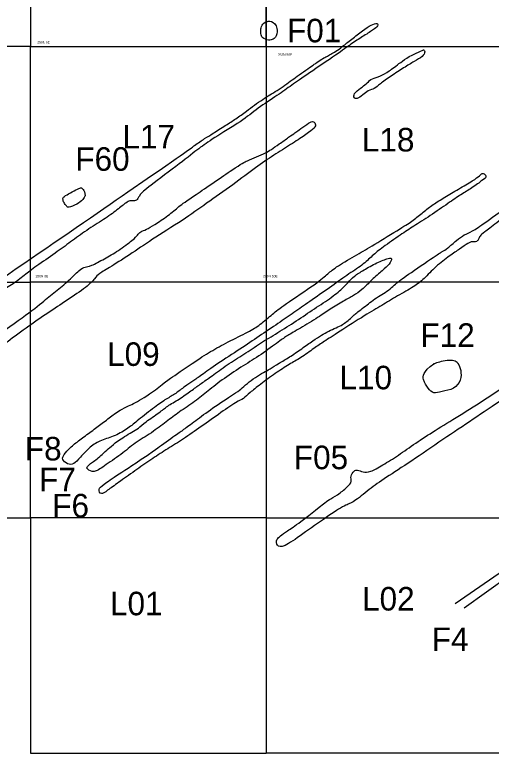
# Model space of a CAD drawing. Extents: x -150 to 419, y -40 to 798.
# Drawn here: x -3.3 to 97.7, y 100 to 256.8 of the extents above; entities that cross this region are included whole.
import ezdxf

# ---------------------------------------------------------------- set-up
doc = ezdxf.new("R2010")
doc.units = 0
for name, color, linetype in [('50 ft grid', 7, 'Continuous'), ('Builders Trench', 7, 'Continuous'), ('House Numbers', 7, 'Continuous'), ('Other Features', 7, 'Continuous'), ('Trench Features', 7, 'Continuous')]:
    doc.layers.add(name, color=color, linetype=linetype)

msp = doc.modelspace()

# ---------------------------------------------------------------- linework, layer by layer
at = {"layer": '50 ft grid'}
for p, q in [((50, 250), (50, 200)), ((50, 200), (0, 200)), ((0, 150), (0, 200)), ((-50, 150), (0, 150)), ((50, 150), (0, 150)), ((50, 150), (50, 100)), ((100, 100), (50, 100))]:
    msp.add_line(p, q, dxfattribs=at)
for points in [[(0, 300), (0, 250), (50, 250), (50, 300)], [(50, 300), (50, 250), (100, 250), (100, 300)], [(-50, 250), (-50, 200), (0, 200), (0, 250)], [(50, 200), (50, 150), (100, 150), (100, 200)]]:
    msp.add_lwpolyline(points, close=True, dxfattribs=at)
msp.add_lwpolyline([(0, 150), (0, 100), (50, 100)], dxfattribs=at)
at = {"layer": 'Builders Trench'}
msp.add_open_spline([(83.4, 249.3), (80.74, 248.26), (78.3, 246.54), (75.99, 244.69), (74.24, 243.68), (72.36, 243.26), (71.45, 242.31), (70.44, 241.44), (68.76, 240.36), (68.38, 239.2), (69.28, 238.75), (70.47, 239.76), (71.62, 240.71), (72.99, 241.02), (74, 242), (76.41, 243.71), (79.27, 245.56), (81.44, 246.89), (83.26, 247.87), (83.82, 249.02), (83.4, 249.3), (83.4, 249.3), (83.4, 249.3)], degree=3, dxfattribs=at)
at = {"layer": 'House Numbers'}
msp.add_open_spline([(85.54, 182.69), (83.17, 180.97), (83.17, 179.17), (84.35, 177.4), (85.51, 176.25), (87.09, 176.79), (89.97, 177.26), (91.37, 179.17), (91.37, 181.33), (90.69, 182.94), (89.97, 183.48), (88.35, 183.48), (86.77, 183.12), (85.54, 182.69), (85.54, 182.69), (85.54, 182.69)], degree=3, dxfattribs=at)
at = {"layer": 'Other Features'}
for points in [[(52.13, 252.28), (52.51, 253.5), (51.94, 255.24), (50.37, 255.53), (49.17, 254.85), (48.81, 253.71), (48.84, 252.75), (49.05, 251.84), (50.56, 251.23), (51.56, 251.53), (52.13, 252.28), (52.13, 252.28), (52.13, 252.28)], [(11.59, 218.35), (11.59, 219.03), (11.09, 219.79), (10.75, 220.16), (9.76, 219.7), (7.99, 218.69), (6.84, 218.04), (6.84, 217.51), (7.2, 216.66), (7.82, 216.01), (7.82, 215.73), (9.93, 216.47), (11.23, 217.59), (11.59, 218.35), (11.59, 218.35), (11.59, 218.35)]]:
    msp.add_open_spline(points, degree=3, dxfattribs=at)
at = {"layer": 'Trench Features'}
for p, q in [((112.44, 147.26), (90.06, 131.69)), ((113.13, 146.02), (91.98, 130.82))]:
    msp.add_line(p, q, dxfattribs=at)
for points in [[(-35.83, 180.36), (-39.48, 177.54), (-41.9, 175.95), (-41.27, 175.43), (-39.96, 175.39), (-37.85, 176.66), (-35.35, 178.97), (-33.92, 179.56), (-32.05, 180.99), (-29.63, 182.66), (-26.18, 185.4), (-23.91, 187.07), (-21.77, 188.42), (-10.43, 195.93), (-6.9, 197.84), (-3.97, 199.32), (-1.22, 201.52), (0.95, 203.22), (5.48, 206.3), (8.43, 208.48), (11.9, 211.05), (15.58, 213.29), (18.51, 215.42), (20.42, 217.01), (21.01, 217.31), (21.87, 217.19), (22.73, 217.44), (23.12, 218.53), (24.57, 219.89), (32.18, 225.59), (35.92, 228.52), (38.42, 230.33), (45.06, 234.3), (48.05, 236.85), (52.56, 239.79), (55.35, 241.77), (58.64, 244.02), (65.37, 248.62), (68, 250.55), (70.45, 252.16), (72.79, 253.57), (73.81, 254.43), (73.65, 255.04), (72.33, 254.66), (70.56, 253.5), (68.02, 251.5), (66.14, 250), (64.73, 248.94), (63.64, 248.39), (62.8, 247.85), (62.12, 247.57), (60.57, 246.52), (60.14, 246.23), (58.96, 245.44), (56.9, 243.91), (55.5, 242.94), (54, 241.82), (52.31, 240.67), (50.74, 239.75), (49.32, 238.86), (47.48, 237.56), (45.94, 236.35), (43.52, 234.62), (41.45, 233.32), (38.47, 231.43), (37.11, 230.59), (34.7, 229), (32.96, 227.55), (-35.83, 180.36), (-35.83, 180.36), (-35.83, 180.36)], [(26.12, 164.21), (22.15, 161.41), (18.35, 159.06), (15.28, 156.9), (14.29, 156.08), (14.92, 154.73), (16.19, 155.72), (18.53, 157.35), (22.15, 159.97), (25.58, 162.32), (28.65, 164.39), (31.99, 166.38), (35.6, 168.91), (39.94, 171.98), (43.91, 174.78), (45.18, 175.15), (46.44, 176.5), (48.64, 178.22), (51.98, 180.66), (54.96, 182.65), (57.22, 183.82), (60.29, 186.08), (62.18, 187.34), (65.16, 189.24), (71.26, 193.16), (74.5, 195.05), (77.83, 197.08), (81.43, 199.06), (83.44, 200.59), (85.91, 203.34), (89.01, 205.7), (91.06, 207.02), (92.95, 208.38), (93.72, 208.64), (94.16, 208.49), (94.66, 208.61), (95.07, 209.03), (95.25, 209.82), (96.11, 210.44), (98.67, 212.42), (102.77, 215.52), (106.05, 217.52), (110.26, 220.35), (115.98, 224.36), (121.67, 228.05), (122.71, 228.7), (123.39, 228.84), (124.01, 228.28), (124.84, 227.78), (125.96, 227.96), (126.9, 229.4), (127.31, 230.79), (127.64, 231.23), (128.52, 231.53), (129.23, 232.09), (129.64, 232.89), (129.83, 233.26), (131.36, 234.14), (132.54, 234.85), (132.54, 236.06), (131.86, 236.06), (130.74, 235.09), (130.12, 234.47), (129.42, 234.35), (128.18, 234.5), (127.2, 234), (125.43, 232.28), (123.05, 230.1), (120.79, 228.55), (118.61, 227.22), (116.63, 227.07), (115.84, 226.51), (115.51, 225.89), (114.84, 225.22), (113.36, 224.04), (109.72, 221.26), (108.43, 220.32), (107.25, 219.79), (106.45, 219.61), (104.71, 218.43), (102.71, 217.22), (96.09, 212.35), (93.61, 210.7), (92.02, 210.11), (90.4, 208.93), (88.39, 207.1), (87.3, 206.45), (86.47, 205.98), (79.27, 201.06), (77.62, 199.82), (76.7, 198.88), (75.2, 197.78), (73.84, 197.02), (72.22, 195.87), (71.16, 194.98), (69.61, 193.77), (68.81, 193.24), (68.19, 192.59), (67.04, 191.59), (66.25, 191), (64.89, 190.35), (63.21, 189.58), (61.79, 188.82), (59.96, 187.61), (57.6, 185.9), (54.8, 184.01), (52.73, 182.8), (50.64, 181.48), (49.55, 180.91), (47.66, 179.82), (45.98, 178.5), (44.53, 177.17), (43.53, 176.55), (38.45, 173.16), (34.88, 170.53), (32.25, 168.52), (31.37, 167.96), (26.12, 164.21), (26.12, 164.21), (26.12, 164.21)], [(-12.07, 185.45), (-17.86, 181.65), (-21.96, 178.91), (-23.58, 177.54), (-24.76, 176.79), (-25.26, 176.3), (-26.01, 175.74), (-28.31, 173.74), (-29.24, 173.06), (-27.94, 172.19), (-26.69, 173.25), (-24.08, 174.86), (-23.58, 175.49), (-22.58, 176.36), (-20.46, 177.25), (-19.72, 177.35), (-18.98, 178.54), (-14.81, 181.4), (-9.95, 184.76), (-8.09, 185.63), (-6.66, 185.7), (-5.85, 186.69), (-0.87, 190.3), (3.8, 193.54), (7.65, 196.09), (12.14, 199.06), (13.74, 200.88), (14.38, 201.77), (16.83, 203.12), (21.63, 206.21), (26.18, 209.34), (33.35, 213.79), (37.72, 217.03), (43.84, 221.29), (48.35, 224.83), (52.08, 227.26), (55.69, 229.5), (58.62, 231.49), (60.42, 232.74), (60.55, 233.67), (59.86, 234.29), (58.74, 233.61), (56.75, 232.18), (56.25, 231.74), (54.88, 230.87), (52.71, 229.25), (50.96, 228.1), (50, 227.49), (47.93, 226.59), (46, 225.82), (44.17, 224.83), (33.78, 217.68), (31.48, 216.12), (29.3, 214.13), (26.12, 212.08), (24.57, 211.14), (23.26, 210.71), (22.7, 210.02), (21.96, 209.09), (18.53, 206.6), (15.73, 204.98), (12.67, 203.32), (11.56, 203.28), (10.57, 202.82), (7.8, 200), (4.86, 197.66), (2.36, 195.59), (-2.76, 191.56), (-12.07, 185.45), (-12.07, 185.45), (-12.07, 185.45)], [(28.73, 178.89), (24.51, 175.41), (19.59, 173.27), (17.56, 171.88), (15.22, 170.04), (12.94, 168.35), (10.35, 166.46), (8.32, 164.82), (7.03, 163.33), (6.53, 162.39), (7.87, 161.3), (9.16, 161.2), (10.45, 162.74), (12.69, 165.12), (14.92, 166.51), (17.95, 167.31), (20.84, 169), (22.62, 170.59), (26.6, 173.62), (28.83, 175.26), (30.82, 176.3), (32.71, 177.84), (34.44, 179.04), (36.08, 180.08), (39.41, 182.56), (44.7, 185.93), (48.42, 188.47), (52.64, 191.3), (55.92, 193.58), (59.05, 195.77), (63.57, 198.9), (67.15, 201.54), (70.47, 203.62), (72.51, 205.61), (74.5, 207.3), (78.68, 210.17), (81.12, 211.81), (84.74, 214.05), (88.72, 216.83), (91.4, 218.67), (93.59, 219.91), (96.07, 221.8), (96.76, 222.25), (96.27, 223.14), (95.77, 223.09), (95.37, 222.69), (94.03, 221.6), (90.75, 219.76), (87.82, 217.97), (85.34, 216.48), (83.35, 214.94), (81.17, 213.05), (78.98, 211.71), (72.43, 207.64), (69.55, 206), (64.83, 203.26), (63.09, 201.82), (61.1, 200.03), (53.34, 194.83), (51.5, 193.39), (48.62, 190.85), (46.43, 189.56), (41.77, 187.27), (38.19, 185.29), (34.66, 183.05), (28.73, 178.89), (28.73, 178.89), (28.73, 178.89)], [(14.11, 162.48), (11.74, 160.88), (11.94, 160.31), (13.39, 159.43), (15.35, 160.77), (19.37, 163.51), (22.06, 165.83), (25.72, 168), (28.87, 170.43), (31.45, 172.39), (34.96, 174.71), (37.54, 176.83), (41, 179.57), (45.23, 182.35), (48.79, 184.47), (53.02, 187.67), (54.33, 188.54), (57.02, 190.09), (61.25, 192.67), (63.42, 194.17), (66.56, 196.08), (68.58, 197.21), (70.23, 198.24), (72.4, 200.52), (74.72, 202.53), (76.27, 203.87), (76.73, 205.11), (76.21, 205.21), (73.48, 204.18), (70.59, 202.53), (68.63, 201.29), (67.29, 199.9), (66.36, 198.81), (63.57, 196.49), (59.75, 194.11), (55.93, 191.38), (51.86, 188.95), (48.35, 186.78), (44.82, 184.36), (41.26, 182.19), (38, 179.71), (35.94, 178.32), (34.18, 176.98), (31.5, 175.13), (28.92, 173.63), (27.53, 172.44), (24.22, 170.22), (22.88, 168.93), (21.59, 168.26), (19.89, 167.17), (18.5, 166.3), (17.52, 165.52), (14.11, 162.48), (14.11, 162.48), (14.11, 162.48)], [(63.05, 153.66), (57.91, 149.49), (53.82, 146.75), (51.97, 145.47), (52.21, 143.94), (53.58, 143.62), (57.51, 146.35), (62.97, 150.29), (66.99, 152.86), (68.35, 153.1), (71.88, 156.07), (75.17, 158.4), (80.63, 161.85), (87.54, 166.67), (93.96, 170.93), (100, 175), (111.62, 182.81), (124.83, 190.99), (124.99, 191.15), (124.75, 191.47), (124.27, 192.12), (123.94, 192.68), (123.22, 192.44), (120.57, 191.07), (118.08, 189.87), (111.82, 186.09), (109.82, 184.57), (105.88, 181.59), (102.91, 179.59), (96.86, 175.38), (90.84, 171.6), (85.67, 168.45), (81.66, 165.83), (78.01, 163.21), (74.64, 161.12), (71.99, 159.6), (70.54, 159.68), (69.26, 160.16), (68.7, 160.08), (67.73, 158.79), (68.3, 157.75), (67.25, 156.54), (65.16, 154.78), (63.05, 153.66), (63.05, 153.66), (63.05, 153.66)]]:
    msp.add_open_spline(points, degree=3, dxfattribs=at)

# ---------------------------------------------------------------- texts
at = {"layer": '50 ft grid'}
for s, height, p in [('250N 0E', 0.5, (1.44, 250.66)), ('250N 50E', 0.5, (52.45, 248.05)), ('L17', 5, (19.49, 228.38)), ('L18', 5, (70.29, 227.74)), ('200N 0E', 0.5, (1.08, 201.02)), ('200N 50E', 0.5, (49.35, 201.02)), ('L09', 5, (16.25, 182.22)), ('L10', 5, (65.55, 177.25)), ('L02', 5, (70.33, 130.29)), ('L01', 5, (16.86, 129.28))]:
    msp.add_text(s, height=height, dxfattribs=at).set_placement(p)
at = {"layer": 'House Numbers'}
msp.add_text('F01', height=5, dxfattribs=at).set_placement((54.41, 250.91))
for s, p in [('F60', (9.5, 223.64)), ('F12', (82.72, 186.26)), ('F8', (-1.2, 162.15)), ('F05', (55.86, 160.29)), ('F7', (1.84, 155.63)), ('F6', (4.61, 150.06)), ('F4', (85.13, 121.69))]:
    msp.add_text(s, height=5, rotation=360, dxfattribs=at).set_placement(p)

doc.saveas('drawing.dxf')
